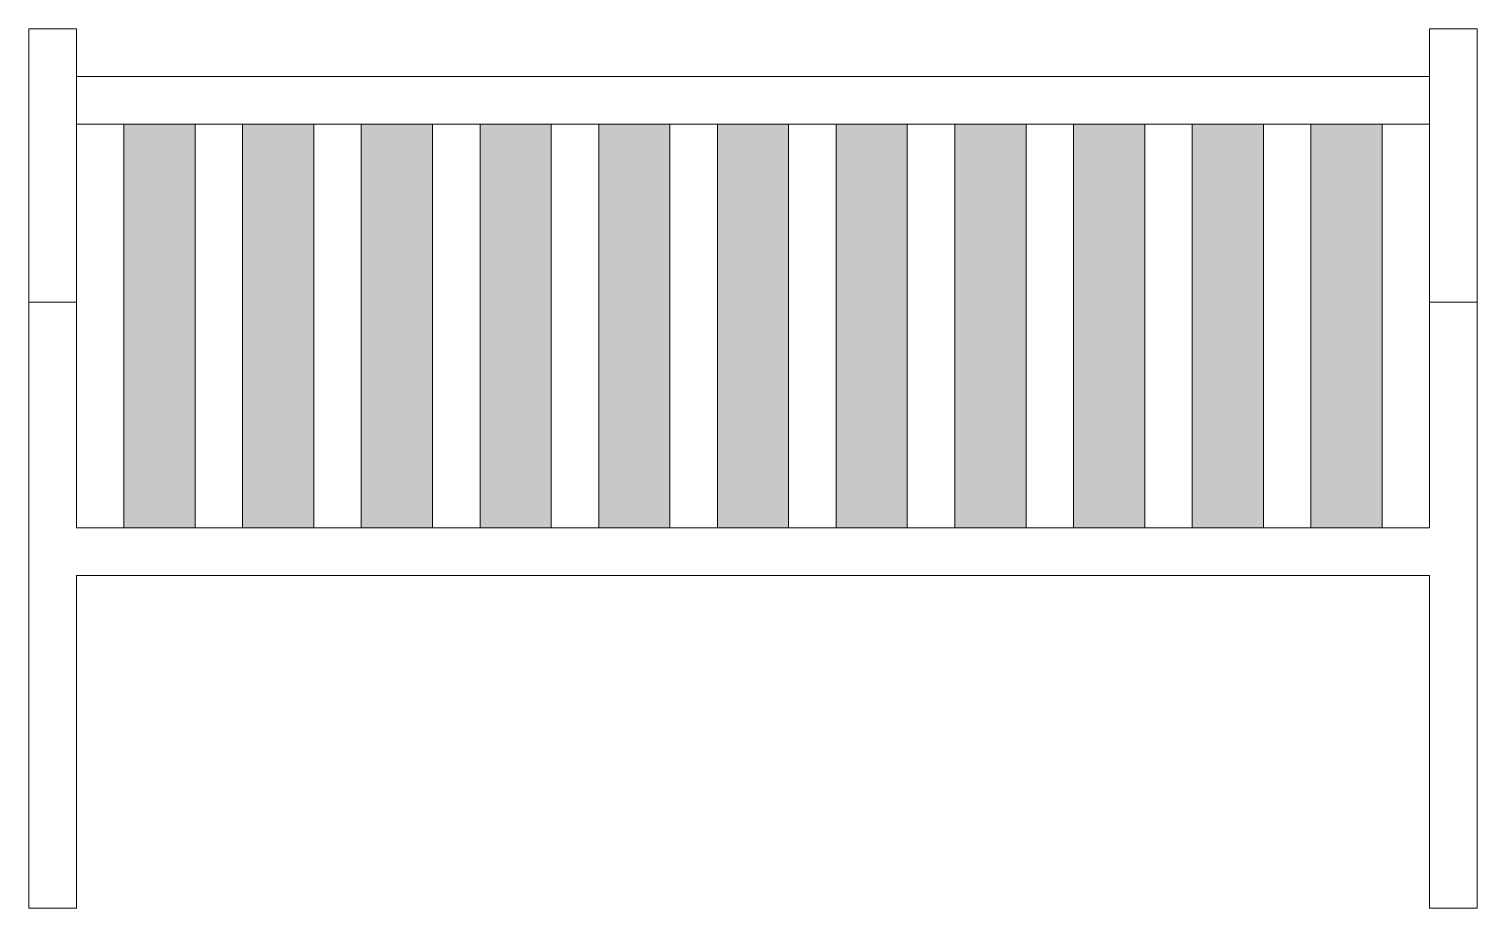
# Paper-space layout 'Topo 24X36' of a CAD drawing. Header units: feet. Extents: x 0 to 206, y -2 to 35.
# Drawn here: x 144.6 to 205.6, y -2 to 35 of the extents above.
import ezdxf

# ---------------------------------------------------------------- set-up
doc = ezdxf.new("R2010")
doc.units = ezdxf.units.FT
doc.header["$MEASUREMENT"] = 0
doc.layers.add('VN-SITE-BNCH-SYMB-', color=253, linetype='Continuous', lineweight=13)

psp = doc.layouts.new('Topo 24X36')

# ---------------------------------------------------------------- hatches: boundary and pattern name
at = {"layer": 'VN-SITE-BNCH-SYMB-'}
h = psp.add_hatch(color=256, dxfattribs=at)
h.dxf.hatch_style = 1
h.paths.add_polyline_path([(151.625, 30.988), (148.625, 30.988), (148.625, 13.988), (151.625, 13.988)])
h.paths.add_polyline_path([(156.625, 30.988), (153.625, 30.988), (153.625, 13.988), (156.625, 13.988)])
h = psp.add_hatch(color=256, dxfattribs=at)
h.dxf.hatch_style = 1
h.paths.add_polyline_path([(161.625, 30.988), (158.625, 30.988), (158.625, 13.988), (161.625, 13.988)])
h.paths.add_polyline_path([(166.625, 30.988), (163.625, 30.988), (163.625, 13.988), (166.625, 13.988)])
h.paths.add_polyline_path([(171.625, 30.988), (168.625, 30.988), (168.625, 13.988), (171.625, 13.988)])
h.paths.add_polyline_path([(176.625, 30.988), (173.625, 30.988), (173.625, 13.988), (176.625, 13.988)])
h.paths.add_polyline_path([(181.625, 30.988), (178.625, 30.988), (178.625, 13.988), (181.625, 13.988)])
h.paths.add_polyline_path([(186.625, 30.988), (183.625, 30.988), (183.625, 13.988), (186.625, 13.988)])
h.paths.add_polyline_path([(191.625, 30.988), (188.625, 30.988), (188.625, 13.988), (191.625, 13.988)])
h.paths.add_polyline_path([(196.625, 30.988), (193.625, 30.988), (193.625, 13.988), (196.625, 13.988)])
h = psp.add_hatch(color=256, dxfattribs=at)
h.dxf.hatch_style = 1
h.paths.add_polyline_path([(201.625, 30.988), (198.625, 30.988), (198.625, 13.988), (201.625, 13.988)])

# ---------------------------------------------------------------- linework, layer by layer
for p, q in [((144.625, 34.988), (144.625, -2.012)), ((146.625, 34.988), (144.625, 34.988)), ((146.625, 34.988), (146.625, 13.988)), ((205.625, 34.988), (203.625, 34.988)), ((203.625, 13.988), (203.625, 34.988)), ((205.625, -2.012), (205.625, 34.988)), ((203.625, 32.988), (146.625, 32.988)), ((203.625, 30.988), (146.625, 30.988)), ((148.625, 13.988), (148.625, 30.988)), ((151.625, 13.988), (151.625, 30.988)), ((153.625, 13.988), (153.625, 30.988)), ((156.625, 13.988), (156.625, 30.988)), ((158.625, 13.988), (158.625, 30.988)), ((161.625, 13.988), (161.625, 30.988)), ((163.625, 13.988), (163.625, 30.988)), ((166.625, 13.988), (166.625, 30.988)), ((168.625, 13.988), (168.625, 30.988)), ((171.625, 13.988), (171.625, 30.988)), ((173.625, 13.988), (173.625, 30.988)), ((176.625, 13.988), (176.625, 30.988)), ((178.625, 13.988), (178.625, 30.988)), ((181.625, 13.988), (181.625, 30.988)), ((183.625, 13.988), (183.625, 30.988)), ((186.625, 13.988), (186.625, 30.988)), ((188.625, 13.988), (188.625, 30.988)), ((191.625, 13.988), (191.625, 30.988)), ((193.625, 13.988), (193.625, 30.988)), ((196.625, 13.988), (196.625, 30.988)), ((198.625, 13.988), (198.625, 30.988)), ((201.625, 13.988), (201.625, 30.988)), ((146.625, 23.488), (144.625, 23.488)), ((205.625, 23.488), (203.625, 23.488)), ((203.625, 13.988), (146.625, 13.988)), ((146.625, 11.988), (146.625, -2.012)), ((203.625, 11.988), (146.625, 11.988)), ((203.625, -2.012), (203.625, 11.988)), ((144.625, -2.012), (146.625, -2.012)), ((203.625, -2.012), (205.625, -2.012))]:
    psp.add_line(p, q, dxfattribs=at)

doc.saveas('drawing.dxf')
